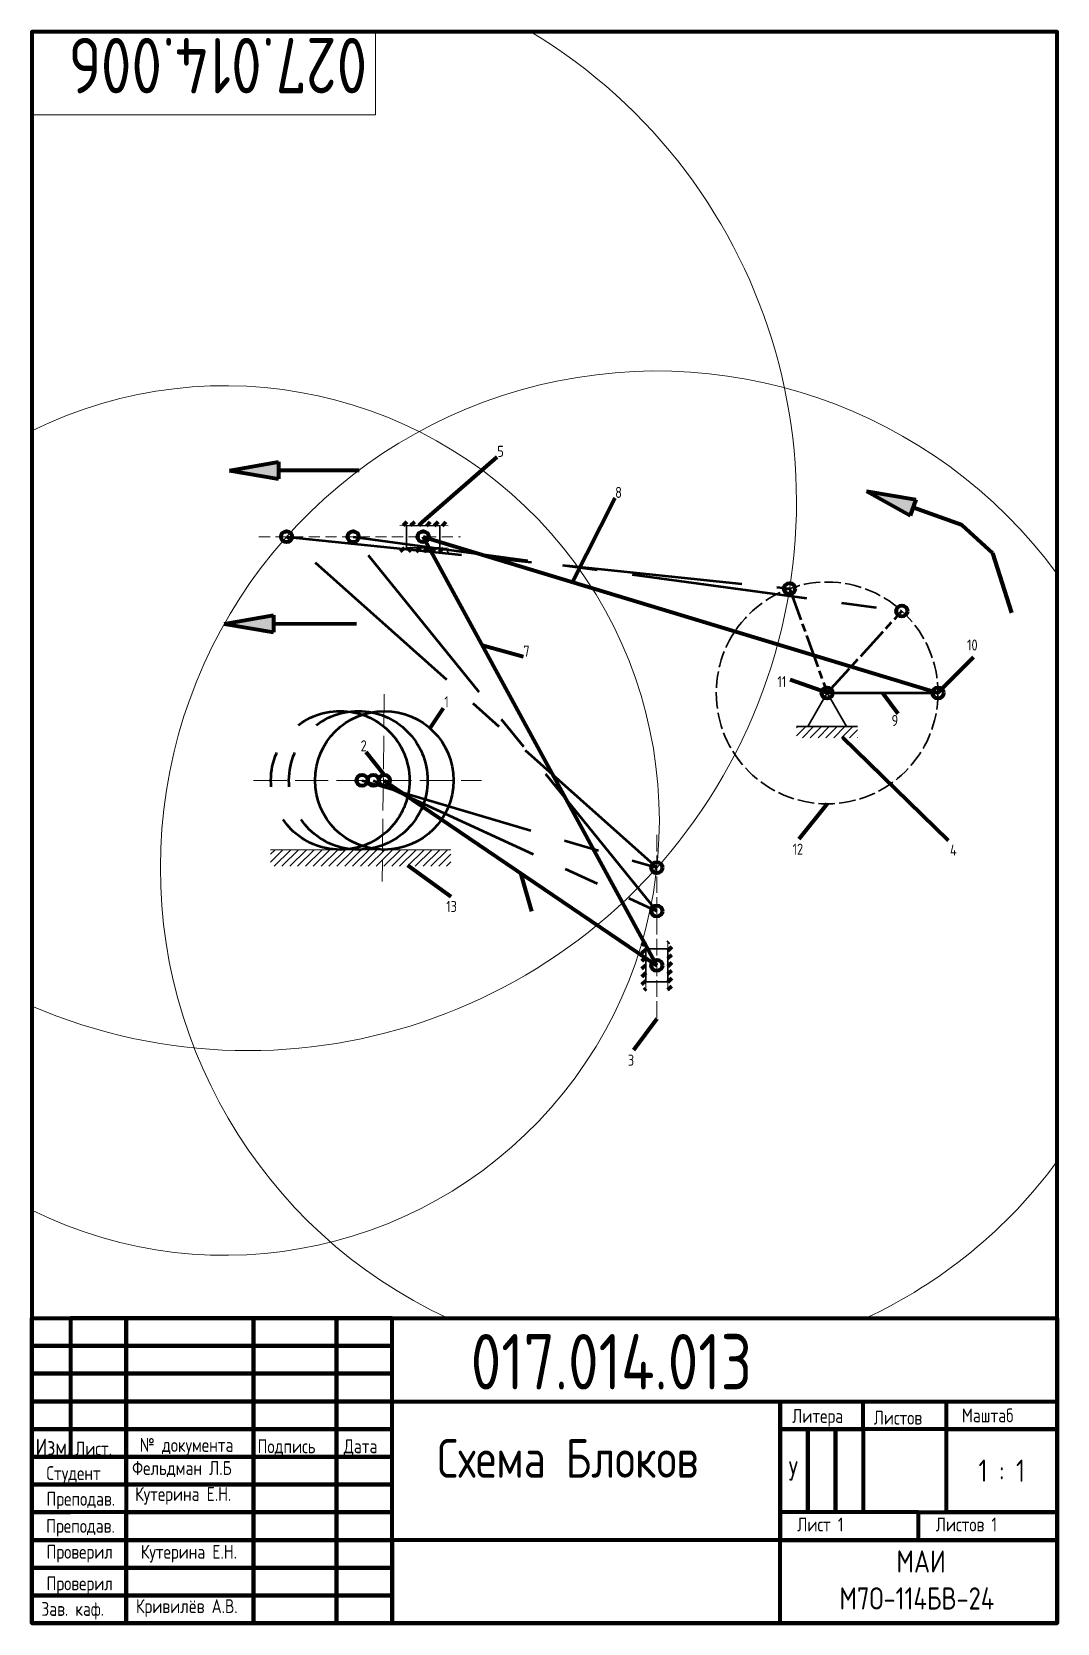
# Paper-space layout 'Практика 7' of a CAD drawing. Header units: millimetres. Extents: x 20 to 205, y 5 to 292.
import ezdxf

# ---------------------------------------------------------------- set-up
doc = ezdxf.new("R2010")
doc.units = ezdxf.units.MM
for name, pattern in [('ACISOWELD', [3, 2, -1]), ('AM_ISO02W050', [7.5, 6, -1.5]), ('AM_ISO02W050x2', [3.75, 3, -0.75]), ('AM_ISO08W050x2', [9, 6, -0.75, 1.5, -0.75]), ('CENTER', [50.8, 31.75, -6.35, 6.35, -6.35])]:
    doc.linetypes.add(name, pattern=pattern)
for name, color, linetype, lineweight in [('Красная', 1, 'Continuous', 30), ('Окружность', 6, 'Continuous', 20), ('Оси', 30, 'CENTER', 20), ('Основной', 5, 'Continuous', 70), ('Основной Пунктир', 5, 'CENTER', 50), ('Текст', 7, 'Continuous', 20)]:
    doc.layers.add(name, color=color, linetype=linetype, lineweight=lineweight)
doc.styles.get("Standard").update_dxf_attribs({"font": 'arial.ttf'})
doc.styles.add('ГОСТ', font='GOST_A.TTF')
pattern_1 = [(45, (0, 0), (-0.7071068, 0.7071068), [])]

psp = doc.layouts.new('Практика 7')

# ---------------------------------------------------------------- hatches: boundary and pattern name
at = {"layer": 'Красная'}
h = psp.add_hatch(dxfattribs=at)
h.set_pattern_fill('_USER', color=1, angle=45, pattern_type=0)
h.set_pattern_definition(pattern_1)
h.paths.add_polyline_path([(95.61, 144.5), (83.27, 144.5), (83.24, 141.5), (95.61, 141.5)])
h.paths.add_polyline_path([(83.27, 144.5), (63.07, 144.5), (63.07, 141.5), (83.24, 141.5)])
at = {"layer": 'Основной'}
h = psp.add_hatch(color=256, dxfattribs=at)
h.dxf.hatch_style = 1
h.paths.add_polyline_path([(55.65, 212.91), (64.52, 211.39), (64.52, 214.47)])
h = psp.add_hatch(color=256, dxfattribs=at)
h.dxf.hatch_style = 1
h.paths.add_polyline_path([(170.61, 209.18), (178.46, 204.76), (179.49, 207.67)])
h = psp.add_hatch(dxfattribs=at)
h.set_pattern_fill('_USER', color=1, angle=45, pattern_type=0)
h.set_pattern_definition(pattern_1)
h.paths.add_polyline_path([(135.46, 127.87), (134.76, 127.87), (134.76, 119.15), (135.46, 119.15)])
h.paths.add_polyline_path([(130.76, 125), (130.06, 125.47), (130.06, 119.15), (130.76, 119.15)])
h.paths.add_polyline_path([(130.76, 127.31), (130.45, 127.87), (130.1, 127.87, -0.000496), (130.06, 127.72), (130.06, 125.47), (130.76, 125)])
h.paths.add_polyline_path([(130.76, 127.87), (130.45, 127.87), (130.76, 127.31)], flags=17)
h.paths.add_polyline_path([(95.12, 203.6), (86.4, 203.66), (86.39, 202.96), (95.11, 202.9)])
h.paths.add_polyline_path([(86.37, 198.83), (86.36, 198.26), (92.09, 198.22), (92.08, 198.24)])
h.paths.add_polyline_path([(91.7, 198.92), (86.37, 198.96), (86.37, 198.83), (92.08, 198.24)])
h.paths.add_polyline_path([(95.09, 198.62), (92.86, 198.92), (91.7, 198.92), (92.08, 198.24), (92.26, 198.22), (95.09, 198.2)])
h.paths.add_polyline_path([(95.09, 198.9), (92.86, 198.92), (95.09, 198.62)])
h = psp.add_hatch(color=256, dxfattribs=at)
h.dxf.hatch_style = 1
h.paths.add_polyline_path([(54.72, 185.22), (63.59, 183.7), (63.58, 186.78)])
at = {"layer": 'Текст'}
h = psp.add_hatch(dxfattribs=at)
h.set_pattern_fill('_USER', color=1, angle=45, pattern_type=0)
h.set_pattern_definition(pattern_1)
h.paths.add_polyline_path([(168.95, 166.7), (157.99, 166.7), (157.99, 164.7), (168.95, 164.7)])

# ---------------------------------------------------------------- linework, layer by layer
at = {"layer": 'Красная'}
for q in [(159.99, 166.7), (166.99, 166.7)]:
    psp.add_line((163.49, 172.77), q, dxfattribs=at)
at = {"layer": 'Красная', "color": 0}
psp.add_line((157.99, 166.7), (168.99, 166.7), dxfattribs=at)
at = {"layer": 'Красная'}
for points in [[(93.62, 202.91), (93.6, 198.91), (87.6, 198.95), (87.62, 202.95)], [(134.76, 120.64), (130.76, 120.64), (130.76, 126.64), (134.76, 126.64)]]:
    psp.add_lwpolyline(points, close=True, dxfattribs=at)
at = {"layer": 'Красная', "linetype": 'AM_ISO02W050x2'}
psp.add_circle((163.49, 172.77), 20, dxfattribs=at)
at = {"layer": 'Окружность'}
for centre, radius, start, end in [((59.01, 207.22), 98.94, 246.7766, 58.9735), ((132.76, 141.26), 89.57, 36.2419, 245.1276), ((54.81, 149.76), 78.41, 243.648, 116.352), ((132.76, 141.26), 89.57, 294.8724, 323.7581)]:
    psp.add_arc(centre, radius, start, end, dxfattribs=at)
at = {"layer": 'Оси', "linetype": 'ACISOWELD'}
psp.add_line((60.98, 200.93), (97.32, 200.93), dxfattribs=at)
at = {"layer": 'Оси', "linetype": 'AM_ISO02W050'}
for p, q in [((83.6, 172.54), (83.2, 138.78)), ((59.99, 157), (101.14, 157))]:
    psp.add_line(p, q, dxfattribs=at)
at = {"layer": 'Оси', "linetype": 'AM_ISO02W050x2'}
psp.add_line((132.76, 147.19), (132.76, 113.98), dxfattribs=at)
at = {"layer": 'Основной'}
for p, q in [((90.47, 203.62), (103.99, 215.33)), ((55.65, 212.91), (64.52, 214.47)), ((55.65, 212.91), (64.52, 211.39)), ((64.52, 214.47), (64.52, 211.39)), ((64.52, 212.93), (79.09, 212.97)), ((117.57, 192.76), (125.25, 207.93)), ((170.61, 209.18), (179.49, 207.67)), ((170.61, 209.18), (178.46, 204.76)), ((179.49, 207.67), (178.46, 204.76)), ((187.84, 203.05), (178.97, 206.22)), ((193.41, 197.99), (187.84, 203.05)), ((196.83, 187.23), (193.41, 197.99)), ((54.72, 185.22), (63.58, 186.78)), ((63.58, 186.78), (63.59, 183.7)), ((54.72, 185.22), (63.59, 183.7)), ((63.59, 185.24), (78.59, 185.28)), ((108.69, 179.29), (101.29, 181.34)), ((183.49, 172.77), (189.92, 179.22)), ((163.49, 172.77), (156.81, 175.14)), ((173.49, 172.77), (176.24, 169.08)), ((91.86, 166.39), (94.27, 170)), ((166.24, 164.76), (185.35, 146.13)), ((83.6, 158), (80.34, 162.09)), ((163.49, 152.77), (158.38, 146.39)), ((87.8, 141.69), (95.62, 136.04)), ((108.18, 140.32), (110.15, 133.39)), ((132.76, 113.98), (128.58, 108.37)), ((170, 40), (170, 45)), ((185, 25), (185, 45))]:
    psp.add_line(p, q, dxfattribs=at)
for points in [[(20, 5), (205, 5), (205, 292), (20, 292)], [(205, 5), (20, 5), (20, 60), (205, 60)], [(20, 60), (27, 60), (27, 55), (20, 55)], [(27, 55), (37, 55), (37, 60), (27, 60)], [(37, 55), (60, 55), (60, 60), (37, 60)], [(60, 55), (75, 55), (75, 60), (60, 60)], [(75, 55), (85, 55), (85, 60), (75, 60)], [(20, 55), (27, 55), (27, 50), (20, 50)], [(27, 50), (37, 50), (37, 55), (27, 55)], [(37, 50), (60, 50), (60, 55), (37, 55)], [(60, 50), (75, 50), (75, 55), (60, 55)], [(75, 50), (85, 50), (85, 55), (75, 55)], [(20, 50), (27, 50), (27, 45), (20, 45)], [(27, 45), (37, 45), (37, 50), (27, 50)], [(37, 45), (60, 45), (60, 50), (37, 50)], [(60, 45), (75, 45), (75, 50), (60, 50)], [(75, 45), (85, 45), (85, 50), (75, 50)], [(20, 45), (27, 45), (27, 40), (20, 40)], [(27, 40), (37, 40), (37, 45), (27, 45)], [(37, 40), (60, 40), (60, 45), (37, 45)], [(60, 40), (75, 40), (75, 45), (60, 45)], [(75, 40), (85, 40), (85, 45), (75, 45)], [(155, 20), (85, 20), (85, 45), (155, 45)], [(205, 20), (155, 20), (155, 45), (205, 45)], [(155, 45), (205, 45), (205, 40), (155, 40)], [(20, 40), (27, 40), (27, 35), (20, 35)], [(27, 35), (37, 35), (37, 40), (27, 40)], [(37, 35), (60, 35), (60, 40), (37, 40)], [(60, 35), (75, 35), (75, 40), (60, 40)], [(75, 35), (85, 35), (85, 40), (75, 40)], [(155, 40), (160, 40), (160, 25), (155, 25)], [(160, 40), (165, 40), (165, 25), (160, 25)], [(165, 40), (170, 40), (170, 25), (165, 25)], [(205, 25), (185, 25), (185, 40), (205, 40)], [(37, 30), (60, 30), (60, 35), (37, 35)], [(60, 30), (75, 30), (75, 35), (60, 35)], [(75, 30), (85, 30), (85, 35), (75, 35)], [(37, 25), (60, 25), (60, 30), (37, 30)], [(60, 25), (75, 25), (75, 30), (60, 30)], [(75, 25), (85, 25), (85, 30), (75, 30)], [(37, 20), (60, 20), (60, 25), (37, 25)], [(60, 20), (75, 20), (75, 25), (60, 25)], [(75, 20), (85, 20), (85, 25), (75, 25)], [(155, 20), (180, 20), (180, 25), (155, 25)], [(180, 25), (205, 25), (205, 20), (180, 20)], [(37, 15), (60, 15), (60, 20), (37, 20)], [(60, 15), (75, 15), (75, 20), (60, 20)], [(75, 15), (85, 15), (85, 20), (75, 20)], [(85, 5), (155, 5), (155, 20), (85, 20)], [(155, 20), (205, 20), (205, 5), (155, 5)], [(37, 10), (60, 10), (60, 15), (37, 15)], [(60, 10), (75, 10), (75, 15), (60, 15)], [(75, 10), (85, 10), (85, 15), (75, 15)], [(37, 5), (60, 5), (60, 10), (37, 10)], [(60, 5), (75, 5), (75, 10), (60, 10)], [(75, 5), (85, 5), (85, 10), (75, 10)]]:
    psp.add_lwpolyline(points, close=True, dxfattribs=at)
for points in [[(27, 30), (20, 30), (20, 35), (27, 35)], [(27, 30), (37, 30), (37, 35), (27, 35)], [(27, 25), (20, 25), (20, 30), (27, 30)], [(37, 30), (27, 30)], [(27, 20), (20, 20), (20, 25), (27, 25)], [(27, 20), (37, 20), (37, 25), (27, 25)], [(27, 15), (20, 15), (20, 20), (27, 20)], [(27, 15), (37, 15), (37, 20), (27, 20)], [(27, 10), (20, 10), (20, 15), (27, 15)], [(27, 10), (37, 10), (37, 15), (27, 15)], [(27, 5), (20, 5), (20, 10), (27, 10)], [(27, 5), (37, 5), (37, 10), (27, 10)]]:
    psp.add_lwpolyline(points, dxfattribs=at)
for centre in [(65.96, 200.93), (77.97, 200.93), (90.61, 200.93), (156.71, 191.58), (176.97, 187.54), (163.49, 172.77), (183.49, 172.77), (79.6, 157), (81.6, 157), (83.6, 157), (132.76, 141.26), (132.76, 133.44), (132.76, 123.64)]:
    psp.add_circle(centre, 1, dxfattribs=at)
at = {"layer": 'Основной Пунктир'}
for p, q in [((132.76, 141.26), (65.96, 200.93)), ((65.96, 200.93), (156.71, 191.58)), ((132.76, 133.44), (77.97, 200.93)), ((77.97, 200.93), (176.97, 187.54)), ((79.6, 157), (132.76, 141.26)), ((81.6, 157), (132.76, 133.44))]:
    psp.add_line(p, q, dxfattribs=at)
at = {"layer": 'Основной Пунктир', "color": 0, "linetype": 'ByBlock', "lineweight": 100}
for p, q in [((132.76, 123.64), (90.61, 200.93)), ((90.61, 200.93), (183.49, 172.77)), ((83.6, 157), (132.76, 123.64))]:
    psp.add_line(p, q, dxfattribs=at)
at = {"layer": 'Основной Пунктир', "linetype": 'AM_ISO08W050x2'}
for p, q in [((156.71, 191.58), (163.49, 172.77)), ((163.49, 172.77), (176.97, 187.54))]:
    psp.add_line(p, q, dxfattribs=at)
at = {"layer": 'Основной Пунктир', "color": 0, "linetype": 'ByBlock'}
psp.add_line((163.49, 172.77), (183.49, 172.77), dxfattribs=at)
at = {"layer": 'Основной Пунктир'}
for centre in [(75.64, 157), (78.9, 157)]:
    psp.add_circle(centre, 12.5, dxfattribs=at)
at = {"layer": 'Основной Пунктир', "linetype": 'ByBlock'}
psp.add_circle((83.6, 157), 12.5, dxfattribs=at)
at = {"layer": 'Текст'}
for p, q in [((86.39, 202.96), (95.11, 202.9)), ((86.37, 198.96), (95.09, 198.9)), ((83.6, 144.5), (63.07, 144.5)), ((83.6, 144.5), (95.6, 144.5)), ((130.76, 127.87), (130.76, 119.15)), ((134.76, 127.87), (134.76, 119.15))]:
    psp.add_line(p, q, dxfattribs=at)
at = {"layer": 'Текст', "color": 5}
psp.add_lwpolyline([(20, 292), (82, 292), (82, 277), (20, 277)], close=True, dxfattribs=at)

# ---------------------------------------------------------------- texts
at = {"layer": 'Основной', "char_height": 2, "attachment_point": 1}
for s, insert in [('{\\fGOST type A|b0|i0|c204|p34;5}', (103.99, 217.34)), ('{\\fGOST type A|b0|i0|c204|p34;8}', (125.25, 209.93)), ('{\\fGOST type A|b0|i0|c204|p34;7}', (108.69, 181.29)), ('{\\fGOST type A|b0|i0|c204|p34;10}', (188.73, 182.41)), ('{\\fGOST type A|b0|i0|c204|p34;11}', (154.52, 175.8)), ('{\\fGOST type A|b0|i0|c204|p34;1}', (94.42, 172.17)), ('{\\fGOST type A|b0|i0|c204|p34;9}', (175.12, 168.8)), ('{\\fGOST type A|b0|i0|c204|p34;2}', (79.34, 164.23)), ('{\\fGOST type A|b0|i0|c204|p34;12}', (157.26, 145.59)), ('{\\fGOST type A|b0|i0|c204|p34;4}', (185.66, 145.43)), ('{\\fGOST type A|b0|i0|c204|p34;13}', (94.76, 135.26)), ('{\\fGOST type A|b0|i0|c204|p34;3}', (127.54, 107.54))]:
    psp.add_mtext_dynamic_manual_height_columns(s, width=4.0009, gutter_width=12.5, heights=[0], dxfattribs=dict(at, insert=insert))
at = {"layer": 'Текст', "insert": (80.52, 280.91), "char_height": 10, "attachment_point": 1, "rotation": 180}
psp.add_mtext_dynamic_manual_height_columns('{\\fGOST type A|b0|i0|c204|p34;027.014.006}', width=120, gutter_width=12.5, heights=[0], dxfattribs=at)
at = {"layer": 'Текст', "color": 0, "attachment_point": 1, "style": 'ГОСТ'}
for s, width, heights, insert, char_height in [('017.014.013', 22.3124, [0], (99.18, 57.15), 10), ('Фельдман Л.Б', 22.2854, [0], (38.1, 34.23), 2.5), ('Кутерина Е.Н.', 23, [3.13], (38.64, 29.55), 2.5), ('Кутерина Е.Н.', 23, [3.13], (39.67, 19.12), 2.5), ('Кривилёв А.В.', 23, [3.13], (38.78, 9.31), 2.5)]:
    psp.add_mtext_dynamic_manual_height_columns(s, width=width, gutter_width=12.5, heights=heights, dxfattribs=dict(at, insert=insert, char_height=char_height))
at = {"layer": 'Текст', "style": 'ГОСТ'}
for s, width, heights, insert, char_height, attachment_point in [('Литера', 15, [0], (157.18, 43.62), 2.5, 1), ('Листов', 15, [0], (171.89, 43.31), 2.5, 1), ('Маштаб', 30, [0], (187.81, 43.72), 2.5, 1), ('Изм.', 4.2453, [0], (20.68, 38.28), 3, 1), ('№ документа', 22.3124, [0], (39.47, 38.39), 2.5, 1), ('1 : 1', 20, [0], (195, 32.5), 4, 5), ('Студент', 17, [0], (22.65, 33.31), 2.5, 1), ('Преподав.', 17, [0], (22.64, 28.68), 2.5, 1), ('Преподав.', 17, [0], (22.59, 23.8), 2.5, 1), ('Лист 1', 25, [0], (158.1, 24.05), 2.5, 1), ('Листов 1', 25, [0], (183.1, 24.05), 2.5, 1), ('Проверил', 14.3469, [0], (22.65, 19.13), 2.5, 1), ('\\pi20.99571;МАИ\\P\\pi10.70264;М7О-114БВ-24', 50, [0], (155, 18.13), 4, 1), ('Проверил', 14.3469, [0], (22.65, 13.43), 2.5, 1), ('Зав. каф.', 13.0245, [7.58], (21.73, 8.82), 2.5, 1)]:
    psp.add_mtext_dynamic_manual_height_columns(s, width=width, gutter_width=12.5, heights=heights, dxfattribs=dict(at, insert=insert, char_height=char_height, attachment_point=attachment_point))
at = {"layer": 'Текст', "insert": (27.81, 37.74), "char_height": 2.5, "width": 6.2563, "attachment_point": 1, "style": 'ГОСТ'}
psp.add_mtext('Лист.', dxfattribs=at)
at = {"layer": 'Текст', "char_height": 2.5, "attachment_point": 1, "style": 'ГОСТ'}
for s, insert in [('Подпись', (60.73, 38.15)), ('Дата', (76.29, 38.16))]:
    psp.add_mtext(s, dxfattribs=dict(at, insert=insert))
at = {"layer": 'Текст', "attachment_point": 1}
for s, insert, char_height in [('\\pi8.16716;{\\fGOST type A|b0|i0|c204|p34;Схема Блоков}', (85, 38.22), 7), ('{\\fGOST type A|b0|i0|c204|p34;У}', (156.54, 34.22), 3.5)]:
    psp.add_mtext_dynamic_manual_height_columns(s, width=63.3679, gutter_width=12.5, heights=[0], dxfattribs=dict(at, insert=insert, char_height=char_height))

doc.saveas('drawing.dxf')
